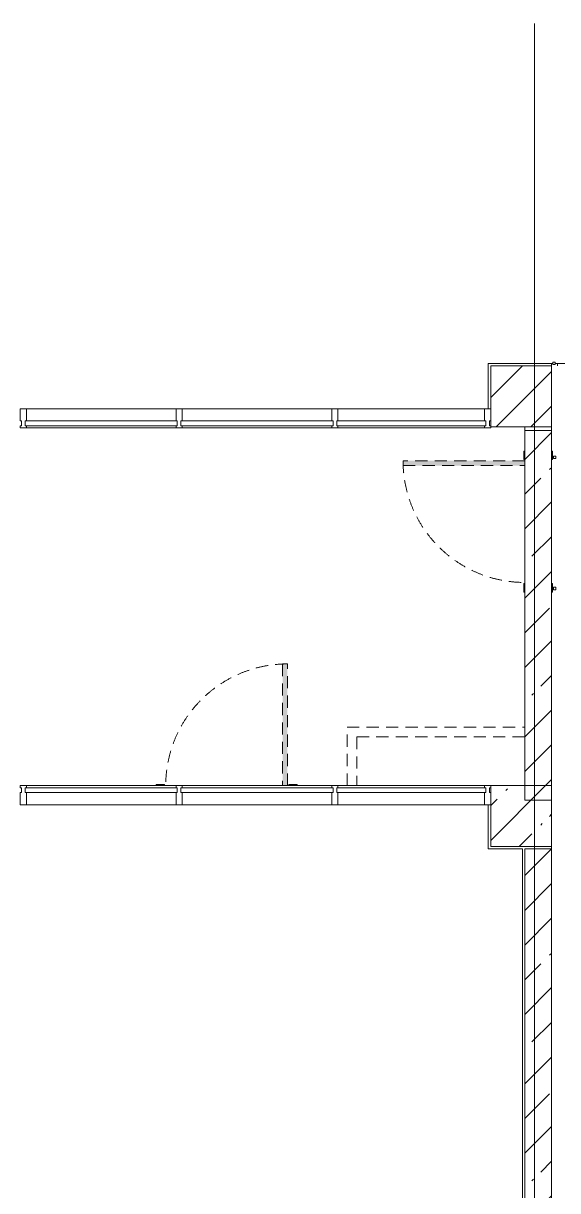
# Model space of a CAD drawing. Header units: millimetres. Extents: x -5524 to 188508, y -8553 to 29000.
# Drawn here: x 141858 to 146248, y 12321 to 21915 of the extents above; entities that cross this region are included whole.
import ezdxf

# ---------------------------------------------------------------- set-up
doc = ezdxf.new("R2010")
doc.units = ezdxf.units.MM
doc.linetypes.add('200_ШТРИХ__ш1_п0_6_', pattern=[160, 100, -60])
for name, color, linetype, lineweight in [('A-DETL-MBND-1', 7, '200_ШТРИХ__ш1_п0_6_', 9), ('A-GLAZ-CURT-2', 7, 'Continuous', 5), ('A-GLAZ-CWMG-2', 7, 'Continuous', 5), ('A-WALL-2', 7, 'Continuous', 5), ('I-WALL-2', 7, 'Continuous', 5), ('S-COLS-2', 7, 'Continuous', 5), ('Оси', 7, 'Continuous', 9)]:
    doc.layers.add(name, color=color, linetype=linetype, lineweight=lineweight)
doc.layers.add('A-FLOR-2', color=7, linetype='Continuous', lineweight=5, true_color=0xaaaaaa)
pattern_1 = [(45, (61498, 0), (-285.1231, 285.1231), []), (45, (61783.12, 0), (-285.1231, 285.1231), [504.031, -100.806, 16.764, -84.042])]

# ---------------------------------------------------------------- blocks, each defined once
blk = doc.blocks.new('110_Дверь_СКБ_1Ст_Внутренняя1 - Д-4 _л_ 1100x2100h_су мгн-32399982-3_6_1_птичка')
at = {"layer": 'A-DETL-MBND-1'}
for points in [[(472.5, 1110), (472.5, 110), (512.5, 110), (512.5, 1110)], [(-567.5, 110), (-497.5, 110), (-497.5, 118), (-567.5, 118)], [(522.5, 110), (592.5, 110), (592.5, 118), (522.5, 118)], [(-567.5, -118), (-497.5, -118), (-497.5, -110), (-567.5, -110)], [(522.5, -118), (592.5, -118), (592.5, -110), (522.5, -110)]]:
    blk.add_hatch(color=256, dxfattribs=at).paths.add_polyline_path(points)
for p, q in [((512.5, 1110), (472.5, 1110)), ((472.5, 1110), (472.5, 110)), ((512.5, 110), (512.5, 1110)), ((-497.5, 118), (-567.5, 118)), ((-567.5, 118), (-567.5, 110)), ((-497.5, 110), (-497.5, 118)), ((592.5, 118), (522.5, 118)), ((522.5, 118), (522.5, 110)), ((592.5, 110), (592.5, 118)), ((-567.5, -110), (-567.5, -118)), ((-567.5, -118), (-497.5, -118)), ((-497.5, -118), (-497.5, -110)), ((522.5, -110), (522.5, -118)), ((522.5, -118), (592.5, -118)), ((592.5, -118), (592.5, -110))]:
    blk.add_line(p, q, dxfattribs=at)
blk.add_arc((512.5, 110), 1000, 90, 180, dxfattribs=at)
blk = doc.blocks.new('110_Дверь_СКБ_1Ст_Внутренняя1 - Д-4 _л_ 1100x2100h_су мгн-32399984-3_6_1_птичка')
at = {"layer": 'A-DETL-MBND-1'}
for points in [[(472.5, 40), (512.5, 40), (512.5, 1040), (472.5, 1040), (472.5, 108)], [(-547.5, 40), (-497.5, 40), (-497.5, 48), (-567.5, 48), (-567.5, 40), (-557.5, 40)], [(562.5, 40), (592.5, 40), (592.5, 48), (522.5, 48), (522.5, 40), (552.5, 40)]]:
    blk.add_hatch(color=256, dxfattribs=at).paths.add_polyline_path(points)
for p, q in [((512.5, 1040), (472.5, 1040)), ((472.5, 1040), (472.5, 40)), ((512.5, 40), (512.5, 1040)), ((-497.5, 48), (-567.5, 48)), ((-567.5, 48), (-567.5, 40)), ((-497.5, 40), (-497.5, 48)), ((592.5, 48), (522.5, 48)), ((522.5, 48), (522.5, 40)), ((592.5, 40), (592.5, 48))]:
    blk.add_line(p, q, dxfattribs=at)
blk.add_arc((512.5, 40), 1000, 90, 180, dxfattribs=at)
blk = doc.blocks.new('BSC_Колонна _Прямоугольная - 500х500-V118-3_6_1_птичка')
at = {"layer": 'S-COLS-2'}
h = blk.add_hatch(dxfattribs=at)
h.set_pattern_fill('FP_113', color=256, style=0, pattern_type=2)
h.set_pattern_definition([(45, (-84450, -18850), (-285.1231, 285.1231), []), (45, (-84164.88, -18850), (-285.1231, 285.1231), [504.031, -100.806, 16.764, -84.042])])
h.paths.add_polyline_path([(-250, -250), (250, -250), (250, 250), (-250, 250), (-250, -107.9)])
for p, q in [((250, 250), (-250, 250)), ((-250, 250), (-250, -250)), ((250, -250), (250, 250)), ((-250, -250), (250, -250))]:
    blk.add_line(p, q, dxfattribs=at)
blk = doc.blocks.new('Прямоугольный импост - Импост структурный с накладкой - 160мм-V120-3_6_1_птичка')
at = {"layer": 'A-GLAZ-CWMG-2'}
for p, q in [((-50, 40), (-50, 140)), ((-50, 140), (0, 140)), ((0, 140), (0, 40)), ((-40, 40), (-50, 40)), ((-50, -17), (-50, 0)), ((-50, 0), (-40, 0)), ((-40, 0), (-40, 40)), ((-10, 40), (-10, 0)), ((0, 40), (-10, 40)), ((-10, 0), (0, 0)), ((0, 0), (0, -17)), ((0, -17), (-50, -17))]:
    blk.add_line(p, q, dxfattribs=at)
blk = doc.blocks.new('Системная панель - Стекло - 40мм-30335157-3_6_1_птичка')
at = {"layer": 'A-GLAZ-CURT-2'}
h = blk.add_hatch(dxfattribs=at)
h.set_pattern_fill('FP_118', color=256, style=0, pattern_type=2)
h.set_pattern_definition([(45, (-82780, -15133), (-1414.214, 1414.214), [1000, -3000]), (45, (-83780, -15633), (-1414.214, 1414.214), [3000, -1000]), (45, (-81780, -16133), (-1414.214, 1414.214), [1000, -3000])])
h.paths.add_polyline_path([(625, -40), (625, 0), (-625, 0), (-625, -40), (-244.4, -40)])
for p, q in [((625, 0), (-625, 0)), ((-625, 0), (-625, -40)), ((-625, -40), (625, -40)), ((625, -40), (625, 0))]:
    blk.add_line(p, q, dxfattribs=at)
blk = doc.blocks.new('Прямоугольный импост - Импост структурный с накладкой - 160мм-23562108-3_6_1_птичка')
at = {"layer": 'A-GLAZ-CWMG-2'}
for p, q in [((82895, 15650), (81665, 15650)), ((82895, 15493), (81665, 15493))]:
    blk.add_line(p, q, dxfattribs=at)
blk = doc.blocks.new('Прямоугольный импост - Импост структурный с накладкой - 160мм-30335135-3_6_1_птичка')
at = {"layer": 'A-GLAZ-CWMG-2'}
for p, q in [((-25, 40), (-25, 140)), ((-25, 140), (25, 140)), ((25, 140), (25, 40)), ((-15, 40), (-25, 40)), ((-25, -17), (-25, 0)), ((-25, 0), (-15, 0)), ((-15, 0), (-15, 40)), ((15, 40), (15, 0)), ((25, 40), (15, 40)), ((15, 0), (25, 0)), ((25, 0), (25, -17)), ((25, -17), (-25, -17))]:
    blk.add_line(p, q, dxfattribs=at)
blk = doc.blocks.new('Прямоугольный импост - Импост структурный с накладкой - 160мм-23618922-3_6_1_птичка')
at = {"layer": 'A-GLAZ-CWMG-2'}
for p, q in [((-50, 0), (-50, 17)), ((-50, 17), (0, 17)), ((-40, 0), (-50, 0)), ((-40, -40), (-40, 0)), ((0, 0), (-10, 0)), ((-10, 0), (-10, -40)), ((0, 17), (0, 7)), ((-50, -140), (-50, -40)), ((-50, -40), (-40, -40)), ((-10, -40), (0, -40)), ((0, -140), (-50, -140))]:
    blk.add_line(p, q, dxfattribs=at)
blk = doc.blocks.new('Системная панель - Стекло - 40мм-V121-3_6_1_птичка')
at = {"layer": 'A-GLAZ-CURT-2'}
for p, q in [((612.5, 40), (-612.5, 40)), ((-612.5, 40), (-612.5, 0)), ((612.5, 0), (612.5, 40)), ((-612.5, 0), (612.5, 0))]:
    blk.add_line(p, q, dxfattribs=at)
blk = doc.blocks.new('Прямоугольный импост - Импост структурный с накладкой - 160мм-23562040-3_6_1_птичка')
at = {"layer": 'A-GLAZ-CWMG-2'}
for p, q in [((80335, 18747), (79130, 18747)), ((80335, 18590), (79130, 18590))]:
    blk.add_line(p, q, dxfattribs=at)
blk = doc.blocks.new('Прямоугольный импост - Импост структурный с накладкой - 160мм-23618920-3_6_1_птичка')
at = {"layer": 'A-GLAZ-CWMG-2'}
for p, q in [((-25, 0), (-25, 17)), ((-25, 17), (25, 17)), ((-15, 0), (-25, 0)), ((-15, -40), (-15, 0)), ((25, 0), (15, 0)), ((15, 0), (15, -40)), ((25, 17), (25, 0)), ((-25, -140), (-25, -40)), ((-25, -40), (-15, -40)), ((15, -40), (25, -40)), ((25, -40), (25, -140)), ((25, -140), (-25, -140))]:
    blk.add_line(p, q, dxfattribs=at)
blk = doc.blocks.new('Системная панель - Стекло - 40мм-V138-3_6_1_птичка')
at = {"layer": 'A-GLAZ-CURT-2'}
for p, q in [((625, 0), (-625, 0)), ((-625, 0), (-625, -40)), ((-625, -40), (625, -40)), ((625, -40), (625, 0))]:
    blk.add_line(p, q, dxfattribs=at)
blk = doc.blocks.new('Системная панель - Стекло - 40мм-23618924-3_6_1_птичка')
at = {"layer": 'A-GLAZ-CURT-2'}
h = blk.add_hatch(dxfattribs=at)
h.set_pattern_fill('FP_139', color=256, style=0, pattern_type=2)
h.set_pattern_definition([(45, (-82780, -18107), (-1414.214, 1414.214), [1000, -3000]), (45, (-83780, -18607), (-1414.214, 1414.214), [3000, -1000]), (45, (-81780, -19107), (-1414.214, 1414.214), [1000, -3000])])
h.paths.add_polyline_path([(625, 0), (625, 40), (-625, 40), (-625, 0)])
for p, q in [((625, 40), (-625, 40)), ((-625, 40), (-625, 0)), ((-625, 0), (625, 0)), ((625, 0), (625, 40))]:
    blk.add_line(p, q, dxfattribs=at)
blk = doc.blocks.new('Прямоугольный импост - Импост структурный с накладкой - 160мм-23562109-3_6_1_птичка')
at = {"layer": 'A-GLAZ-CWMG-2'}
for p, q in [((81615, 15650), (80385, 15650)), ((81615, 15493), (80385, 15493))]:
    blk.add_line(p, q, dxfattribs=at)
blk = doc.blocks.new('Прямоугольный импост - Импост структурный с накладкой - 160мм-30335136-3_6_1_птичка')
at = {"layer": 'A-GLAZ-CWMG-2'}
for p, q in [((-25, 40), (-25, 140)), ((-25, 140), (25, 140)), ((25, 140), (25, 40)), ((-15, 40), (-25, 40)), ((-25, -17), (-25, 0)), ((-25, 0), (-15, 0)), ((-15, 0), (-15, 40)), ((15, 40), (15, 0)), ((25, 40), (15, 40)), ((15, 0), (25, 0)), ((25, 0), (25, -17)), ((25, -17), (-25, -17))]:
    blk.add_line(p, q, dxfattribs=at)
blk = doc.blocks.new('Прямоугольный импост - Импост структурный с накладкой - 160мм-22751478-3_6_1_птичка')
at = {"layer": 'A-GLAZ-CWMG-2'}
for p, q in [((82895, 18747), (81665, 18747)), ((82895, 18590), (81665, 18590))]:
    blk.add_line(p, q, dxfattribs=at)
blk = doc.blocks.new('Системная панель - Стекло - 40мм-V139-3_6_1_птичка')
at = {"layer": 'A-GLAZ-CURT-2'}
for p, q in [((625, 40), (-625, 40)), ((-625, 40), (-625, 0)), ((-625, 0), (625, 0)), ((625, 0), (625, 40))]:
    blk.add_line(p, q, dxfattribs=at)
blk = doc.blocks.new('Системная панель - Стекло - 40мм-V140-3_6_1_птичка')
at = {"layer": 'A-GLAZ-CURT-2'}
for p, q in [((612.5, 0), (-612.5, 0)), ((-612.5, 0), (-612.5, -40)), ((-612.5, -40), (612.5, -40)), ((612.5, -40), (612.5, 0))]:
    blk.add_line(p, q, dxfattribs=at)
blk = doc.blocks.new('Прямоугольный импост - Импост структурный с накладкой - 160мм-23562112-3_6_1_птичка')
at = {"layer": 'A-GLAZ-CWMG-2'}
for p, q in [((84150, 15650), (82945, 15650)), ((84150, 15493), (82945, 15493))]:
    blk.add_line(p, q, dxfattribs=at)

msp = doc.modelspace()

# ---------------------------------------------------------------- hatches: boundary and pattern name
at = {"layer": 'I-WALL-2'}
h = msp.add_hatch(dxfattribs=at)
h.set_pattern_fill('FP_64', color=256, style=0, pattern_type=2)
h.set_pattern_definition(pattern_1)
h.paths.add_polyline_path([(146198, 15530), (146198, 18570), (145978, 18570), (145978, 15530)])
h = msp.add_hatch(dxfattribs=at)
h.set_pattern_fill('FP_64', color=256, style=0, pattern_type=2)
h.set_pattern_definition(pattern_1)
h.paths.add_polyline_path([(145978, 4050), (146198, 4050), (146198, 15130), (145978, 15130), (145978, 4280.4)])
at = {"layer": 'S-COLS-2'}
h = msp.add_hatch(dxfattribs=at)
h.set_pattern_fill('FP_64', color=256, style=0, pattern_type=2)
h.set_pattern_definition(pattern_1)
h.paths.add_polyline_path([(145698, 15150), (146198, 15150), (146198, 15650), (145698, 15650)])

# ---------------------------------------------------------------- linework, layer by layer
at = {"layer": 'A-DETL-MBND-1'}
for p, q in [((146233, 18358.5), (146213, 18358.5)), ((146213, 18358.5), (146213, 18338.5)), ((146213, 18338.5), (146233, 18338.5)), ((146233, 18338.5), (146233, 18358.5)), ((146233, 17280), (146213, 17280)), ((146213, 17280), (146213, 17260)), ((146233, 17260), (146233, 17280)), ((146213, 17260), (146233, 17260)), ((144518, 15650), (144518, 16130)), ((144518, 16130), (145978, 16130)), ((144598, 16050), (144598, 15650)), ((145978, 16050), (144598, 16050))]:
    msp.add_line(p, q, dxfattribs=at)
at = {"layer": 'A-FLOR-2'}
for p, q in [((145678, 18747), (145678, 19120)), ((145678, 19120), (146208.5, 19120)), ((146198, 19100), (146198, 19120)), ((146228.5, 19120), (146488, 19120)), ((146248, 19120), (146248, 19100)), ((145978, 18600), (145978, 18570)), ((146198, 18570), (146198, 18600)), ((145678, 15130), (145678, 15493)), ((145958, 15130), (145678, 15130)), ((145958, 11900), (145958, 15130)), ((146198, 15130), (146198, 15150))]:
    msp.add_line(p, q, dxfattribs=at)
at = {"layer": 'A-WALL-2'}
for p, q in [((146228.5, 19131), (146208.5, 19131)), ((146208.5, 19131), (146208.5, 19111)), ((146208.5, 19111), (146228.5, 19111)), ((146228.5, 19111), (146228.5, 19131))]:
    msp.add_line(p, q, dxfattribs=at)
at = {"layer": 'I-WALL-2'}
for p, q in [((145978, 18570), (145978, 15530)), ((146198, 18570), (145978, 18570)), ((146198, 15530), (146198, 18570)), ((145978, 15530), (146198, 15530)), ((145978, 15130), (145978, 11880)), ((146198, 15130), (145978, 15130)), ((146198, 4050), (146198, 15130))]:
    msp.add_line(p, q, dxfattribs=at)
at = {"layer": 'S-COLS-2'}
for p, q in [((146198, 15650), (145698, 15650)), ((145698, 15650), (145698, 15150)), ((146198, 15150), (146198, 15650)), ((145698, 15150), (146198, 15150))]:
    msp.add_line(p, q, dxfattribs=at)
at = {"layer": 'Оси'}
msp.add_line((146058, 10029.8), (146058, 21915.1), dxfattribs=at)

# ---------------------------------------------------------------- block references
at = {"layer": 'A-DETL-MBND-1', "rotation": 89.9999999999999}
msp.add_blockref('110_Дверь_СКБ_1Ст_Внутренняя1 - Д-4 _л_ 1100x2100h_су мгн-32399982-3_6_1_птичка', (146088, 17807.5), dxfattribs=at)
at = {"layer": 'A-DETL-MBND-1'}
msp.add_blockref('110_Дверь_СКБ_1Ст_Внутренняя1 - Д-4 _л_ 1100x2100h_су мгн-32399984-3_6_1_птичка', (143515.5, 15610), dxfattribs=at)
at = {"layer": 'A-GLAZ-CURT-2'}
for name, p in [('Системная панель - Стекло - 40мм-V139-3_6_1_птичка', (142498, 18607)), ('Системная панель - Стекло - 40мм-23618924-3_6_1_птичка', (143778, 18607)), ('Системная панель - Стекло - 40мм-V121-3_6_1_птичка', (145045.5, 18607)), ('Системная панель - Стекло - 40мм-V138-3_6_1_птичка', (142498, 15633)), ('Системная панель - Стекло - 40мм-30335157-3_6_1_птичка', (143778, 15633)), ('Системная панель - Стекло - 40мм-V140-3_6_1_птичка', (145045.5, 15633))]:
    msp.add_blockref(name, p, dxfattribs=at)
at = {"layer": 'A-GLAZ-CWMG-2', "extrusion": (0, 0, -1), "rotation": 180}
for name, p in [('Прямоугольный импост - Импост структурный с накладкой - 160мм-23618920-3_6_1_птичка', (-141858, 18607)), ('Прямоугольный импост - Импост структурный с накладкой - 160мм-23618920-3_6_1_птичка', (-143138, 18607)), ('Прямоугольный импост - Импост структурный с накладкой - 160мм-23618920-3_6_1_птичка', (-144418, 18607)), ('Прямоугольный импост - Импост структурный с накладкой - 160мм-23618922-3_6_1_птичка', (-145698, 18607)), ('Прямоугольный импост - Импост структурный с накладкой - 160мм-30335136-3_6_1_птичка', (-141858, 15633)), ('Прямоугольный импост - Импост структурный с накладкой - 160мм-30335135-3_6_1_птичка', (-143138, 15633)), ('Прямоугольный импост - Импост структурный с накладкой - 160мм-30335136-3_6_1_птичка', (-144418, 15633)), ('Прямоугольный импост - Импост структурный с накладкой - 160мм-V120-3_6_1_птичка', (-145698, 15633))]:
    msp.add_blockref(name, p, dxfattribs=at)
at = {"layer": 'A-GLAZ-CWMG-2'}
for name, p in [('Прямоугольный импост - Импост структурный с накладкой - 160мм-22751478-3_6_1_птичка', (60218, 0)), ('Прямоугольный импост - Импост структурный с накладкой - 160мм-22751478-3_6_1_птичка', (61498, 0)), ('Прямоугольный импост - Импост структурный с накладкой - 160мм-23562040-3_6_1_птичка', (65313, 0)), ('Прямоугольный импост - Импост структурный с накладкой - 160мм-23562109-3_6_1_птичка', (61498, 0)), ('Прямоугольный импост - Импост структурный с накладкой - 160мм-23562108-3_6_1_птичка', (61498, 0)), ('Прямоугольный импост - Импост структурный с накладкой - 160мм-23562112-3_6_1_птичка', (61498, 0))]:
    msp.add_blockref(name, p, dxfattribs=at)
at = {"layer": 'S-COLS-2'}
msp.add_blockref('BSC_Колонна _Прямоугольная - 500х500-V118-3_6_1_птичка', (145948, 18850), dxfattribs=at)

doc.saveas('drawing.dxf')
